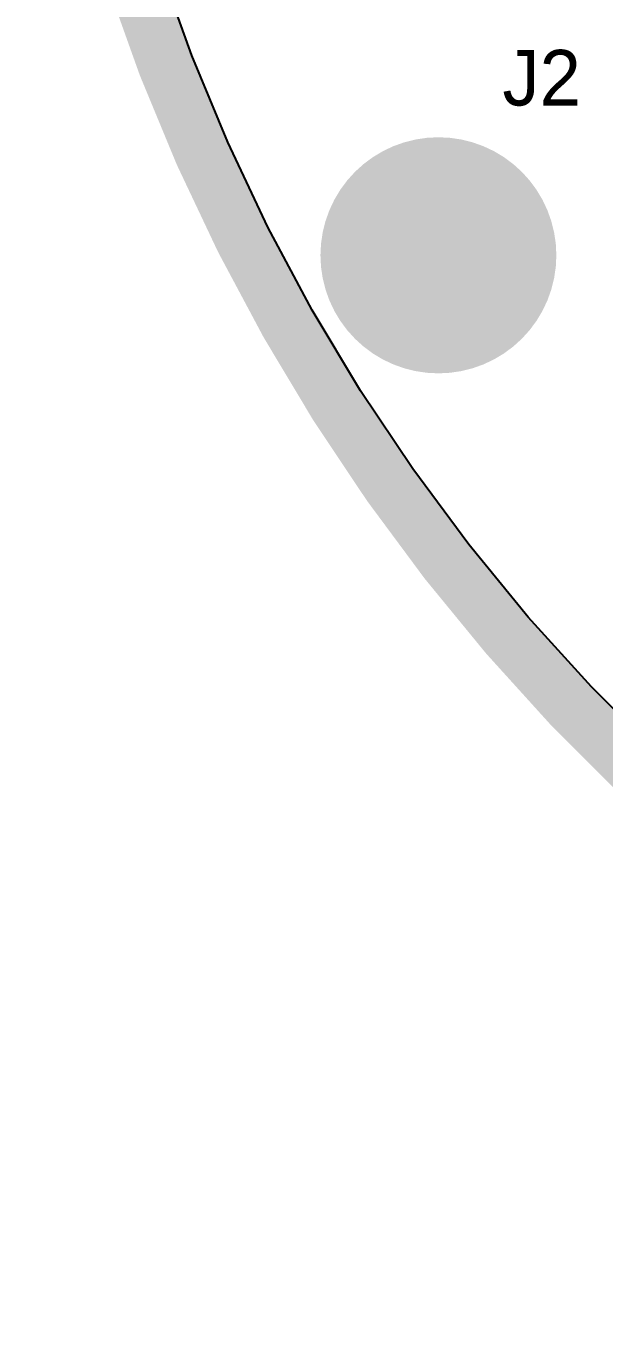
# Model space of a CAD drawing. Header units: millimetres. Extents: x 2.49 to 5.32, y 1.64 to 4.48.
# Drawn here: x 2.501 to 2.917, y 1.657 to 2.587 of the extents above; entities that cross this region are included whole.
import ezdxf

# ---------------------------------------------------------------- set-up
doc = ezdxf.new("R2010")
doc.units = ezdxf.units.MM
doc.header["$MEASUREMENT"] = 0
for name, color, linetype in [('BottomLayer', 5, 'Continuous'), ('BottomSolder', 6, 'Continuous'), ('InternalPlane1', 76, 'Continuous'), ('InternalPlane2', 16, 'Continuous'), ('Mechanical2', 216, 'Continuous'), ('MultiLayer', 9, 'Continuous'), ('PadHoleLayer', 156, 'Continuous'), ('TopLayer', 1, 'Continuous'), ('TopOverlay', 2, 'Continuous'), ('TopSolder', 216, 'Continuous')]:
    doc.layers.add(name, color=color, linetype=linetype)

msp = doc.modelspace()

# ---------------------------------------------------------------- linework, layer by layer
at = {"layer": 'BottomLayer', "const_width": 0.05906}
msp.add_lwpolyline([(2.76837, 2.42224, 1), (2.82742, 2.42224, 1)], format="xyb", close=True, dxfattribs=at)
at = {"layer": 'BottomSolder', "const_width": 0.06306}
msp.add_lwpolyline([(2.76637, 2.42224, 1), (2.82942, 2.42224, 1)], format="xyb", close=True, dxfattribs=at)
at = {"layer": 'InternalPlane1'}
for p, q in [((2.62038, 2.56608), (2.59759, 2.62976)), ((2.64626, 2.5036), (2.62038, 2.56608)), ((2.67518, 2.44246), (2.64626, 2.5036)), ((2.70706, 2.38281), (2.67518, 2.44246)), ((2.74183, 2.3248), (2.70706, 2.38281)), ((2.7794, 2.26856), (2.74183, 2.3248)), ((2.81969, 2.21424), (2.7794, 2.26856)), ((2.8626, 2.16196), (2.81969, 2.21424)), ((2.90802, 2.11184), (2.8626, 2.16196)), ((2.95584, 2.06402), (2.90802, 2.11184))]:
    msp.add_line(p, q, dxfattribs=at)
at = {"layer": 'InternalPlane1', "const_width": 0.04}
for points in [[(2.5785, 2.62345), (2.60162, 2.55885)], [(2.60162, 2.55885), (2.62788, 2.49545)], [(2.62788, 2.49545), (2.65722, 2.43342)], [(2.65722, 2.43342), (2.68957, 2.3729)], [(2.68957, 2.3729), (2.72484, 2.31404)], [(2.72484, 2.31404), (2.76297, 2.25699)], [(2.76297, 2.25699), (2.80385, 2.20187)], [(2.80385, 2.20187), (2.84738, 2.14883)], [(2.84738, 2.14883), (2.89346, 2.09798)], [(2.89346, 2.09798), (2.94198, 2.04946)]]:
    msp.add_lwpolyline(points, dxfattribs=at)
at = {"layer": 'InternalPlane1'}
for points, const_width in [([(2.59162, 2.55885, 1), (2.61162, 2.55885, 1)], 0.02), ([(2.59162, 2.55885, 1), (2.61162, 2.55885, 1)], 0.02), ([(2.61788, 2.49545, 1), (2.63788, 2.49545, 1)], 0.02), ([(2.61788, 2.49545, 1), (2.63788, 2.49545, 1)], 0.02), ([(2.75543, 2.42224, 1), (2.84036, 2.42224, 1)], 0.08493), ([(2.64722, 2.43342, 1), (2.66722, 2.43342, 1)], 0.02), ([(2.64722, 2.43342, 1), (2.66722, 2.43342, 1)], 0.02), ([(2.67957, 2.3729, 1), (2.69957, 2.3729, 1)], 0.02), ([(2.67957, 2.3729, 1), (2.69957, 2.3729, 1)], 0.02), ([(2.71484, 2.31404, 1), (2.73484, 2.31404, 1)], 0.02), ([(2.71484, 2.31404, 1), (2.73484, 2.31404, 1)], 0.02), ([(2.75297, 2.25699, 1), (2.77297, 2.25699, 1)], 0.02), ([(2.75297, 2.25699, 1), (2.77297, 2.25699, 1)], 0.02), ([(2.79385, 2.20187, 1), (2.81385, 2.20187, 1)], 0.02), ([(2.79385, 2.20187, 1), (2.81385, 2.20187, 1)], 0.02), ([(2.83738, 2.14883, 1), (2.85738, 2.14883, 1)], 0.02), ([(2.83738, 2.14883, 1), (2.85738, 2.14883, 1)], 0.02), ([(2.88346, 2.09798, 1), (2.90346, 2.09798, 1)], 0.02), ([(2.88346, 2.09798, 1), (2.90346, 2.09798, 1)], 0.02)]:
    msp.add_lwpolyline(points, format="xyb", close=True, dxfattribs=dict(at, const_width=const_width))
at = {"layer": 'InternalPlane2'}
for p, q in [((2.62038, 2.56608), (2.59759, 2.62976)), ((2.64626, 2.5036), (2.62038, 2.56608)), ((2.67518, 2.44246), (2.64626, 2.5036)), ((2.70706, 2.38281), (2.67518, 2.44246)), ((2.74183, 2.3248), (2.70706, 2.38281)), ((2.7794, 2.26856), (2.74183, 2.3248)), ((2.81969, 2.21424), (2.7794, 2.26856)), ((2.8626, 2.16196), (2.81969, 2.21424)), ((2.90802, 2.11184), (2.8626, 2.16196)), ((2.95584, 2.06402), (2.90802, 2.11184))]:
    msp.add_line(p, q, dxfattribs=at)
at = {"layer": 'InternalPlane2', "const_width": 0.04}
for points in [[(2.5785, 2.62345), (2.60162, 2.55885)], [(2.60162, 2.55885), (2.62788, 2.49545)], [(2.62788, 2.49545), (2.65722, 2.43342)], [(2.65722, 2.43342), (2.68957, 2.3729)], [(2.68957, 2.3729), (2.72484, 2.31404)], [(2.72484, 2.31404), (2.76297, 2.25699)], [(2.76297, 2.25699), (2.80385, 2.20187)], [(2.80385, 2.20187), (2.84738, 2.14883)], [(2.84738, 2.14883), (2.89346, 2.09798)], [(2.89346, 2.09798), (2.94198, 2.04946)]]:
    msp.add_lwpolyline(points, dxfattribs=at)
at = {"layer": 'InternalPlane2'}
for points, const_width in [([(2.59162, 2.55885, 1), (2.61162, 2.55885, 1)], 0.02), ([(2.59162, 2.55885, 1), (2.61162, 2.55885, 1)], 0.02), ([(2.61788, 2.49545, 1), (2.63788, 2.49545, 1)], 0.02), ([(2.61788, 2.49545, 1), (2.63788, 2.49545, 1)], 0.02), ([(2.75543, 2.42224, 1), (2.84036, 2.42224, 1)], 0.08493), ([(2.64722, 2.43342, 1), (2.66722, 2.43342, 1)], 0.02), ([(2.64722, 2.43342, 1), (2.66722, 2.43342, 1)], 0.02), ([(2.67957, 2.3729, 1), (2.69957, 2.3729, 1)], 0.02), ([(2.67957, 2.3729, 1), (2.69957, 2.3729, 1)], 0.02), ([(2.71484, 2.31404, 1), (2.73484, 2.31404, 1)], 0.02), ([(2.71484, 2.31404, 1), (2.73484, 2.31404, 1)], 0.02), ([(2.75297, 2.25699, 1), (2.77297, 2.25699, 1)], 0.02), ([(2.75297, 2.25699, 1), (2.77297, 2.25699, 1)], 0.02), ([(2.79385, 2.20187, 1), (2.81385, 2.20187, 1)], 0.02), ([(2.79385, 2.20187, 1), (2.81385, 2.20187, 1)], 0.02), ([(2.83738, 2.14883, 1), (2.85738, 2.14883, 1)], 0.02), ([(2.83738, 2.14883, 1), (2.85738, 2.14883, 1)], 0.02), ([(2.88346, 2.09798, 1), (2.90346, 2.09798, 1)], 0.02), ([(2.88346, 2.09798, 1), (2.90346, 2.09798, 1)], 0.02)]:
    msp.add_lwpolyline(points, format="xyb", close=True, dxfattribs=dict(at, const_width=const_width))
at = {"layer": 'Mechanical2', "const_width": 0.015}
msp.add_lwpolyline([(5.30364, 3.062, 1), (2.50836, 3.062, 1)], format="xyb", close=True, dxfattribs=at)
at = {"layer": 'MultiLayer', "const_width": 0.05906}
msp.add_lwpolyline([(2.76837, 2.42224, 1), (2.82742, 2.42224, 1)], format="xyb", close=True, dxfattribs=at)
at = {"layer": 'PadHoleLayer', "const_width": 0.06693}
msp.add_lwpolyline([(2.76443, 2.42224, 1), (2.83136, 2.42224, 1)], format="xyb", close=True, dxfattribs=at)
at = {"layer": 'TopLayer', "const_width": 0.05906}
msp.add_lwpolyline([(2.76837, 2.42224, 1), (2.82742, 2.42224, 1)], format="xyb", close=True, dxfattribs=at)
at = {"layer": 'TopSolder', "const_width": 0.06306}
msp.add_lwpolyline([(2.76637, 2.42224, 1), (2.82942, 2.42224, 1)], format="xyb", close=True, dxfattribs=at)

# ---------------------------------------------------------------- texts
at = {"layer": 'TopOverlay'}
msp.add_text('J2', height=0.04, dxfattribs=at).set_placement((2.844, 2.53))

doc.saveas('drawing.dxf')
